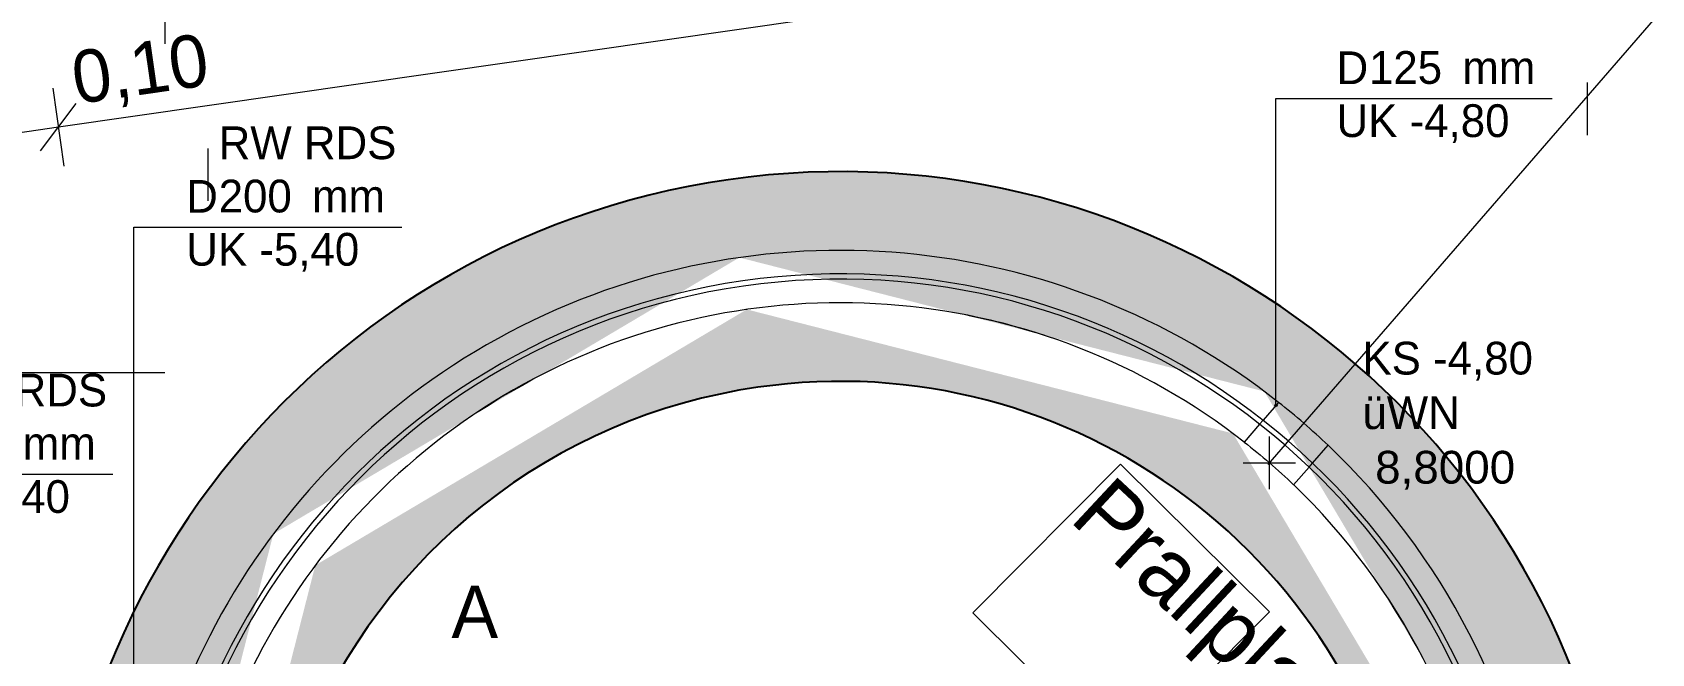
# Model space of a CAD drawing. Header units: metres. Extents: x -14 to 456, y -38 to 65.
# Drawn here: x 8.665 to 11.753, y -29.664 to -28.478 of the extents above; entities that cross this region are included whole.
import ezdxf

# ---------------------------------------------------------------- set-up
doc = ezdxf.new("R2010")
doc.units = ezdxf.units.M
doc.header["$MEASUREMENT"] = 0
doc.set_wipeout_variables(frame=1)
for name, pattern in [('Achse', [0.004, 0.002, -0.001, 0, -0.001]), ('Kanal', [0.005, 0.003, -0.001, 0, -0.001]), ('Schnittlinie', [0.006, 0.003, -0.0015, 0, -0.0015]), ('Strichliert_1_-1', [2, 1, -1]), ('Untersicht', [0.001, 0.0005, -0.0005]), ('Wipeout_Contour', [1, 0, -1])]:
    doc.linetypes.add(name, pattern=pattern)
for name, color, linetype in [('-2._Grundriss Schickerschacht PP_3_000 Achsraster', 7, 'Continuous'), ('-2._Grundriss Schickerschacht PP_3_120 Wand Innen tragend', 7, 'Continuous'), ('-2._Grundriss Schickerschacht PP_3_220 Bodenaufbau', 7, 'Continuous'), ('-2._Grundriss Schickerschacht PP_3_260 Fundament', 7, 'Continuous'), ('-2._Grundriss Schickerschacht PP_3_611 Entwässerung', 7, 'Continuous'), ('-2._Grundriss Schickerschacht PP_3_810 Raum', 7, 'Continuous'), ('-2._Grundriss Schickerschacht PP_3_851 Marker Schnitt', 7, 'Continuous'), ('-2._Grundriss Schickerschacht PP_3_950 Polierplan Bemaßung', 7, 'Continuous'), ('-2._Grundriss Schickerschacht PP_3_Kataster Grundstücke_Grundstück', 7, 'Continuous'), ('-2._Grundriss Schickerschacht PP_3_Kataster Grundstücke_Grundstück_Eigentümer', 7, 'Continuous')]:
    doc.layers.add(name, color=color, linetype=linetype)
doc.styles.add('ERSTELLTER_STIL_1', font='arial.ttf')
doc.styles.add('ERSTELLTER_STIL_6', font='')
doc.styles.get('ERSTELLTER_STIL_6').set_extended_font_data('Eurostile')
doc.linetypes.add('GAS', pattern='A,0,[1,415_260415_PP_VA_1_1 -2 FDM1.Shx,S=0.186508,R=0,X=0,Y=0],-26.5,0', length=26.5)

msp = doc.modelspace()

# ---------------------------------------------------------------- hatches: boundary and pattern name
at = {"layer": '-2._Grundriss Schickerschacht PP_3_260 Fundament', "linetype": 'Continuous', "lineweight": 0, "true_color": 0x0f1f00}
h = msp.add_hatch(color=88, dxfattribs=at)
h.paths.add_polyline_path([(9.992, -28.7594, 1), (10.4189, -31.7289, 1)])
h.paths.add_polyline_path([(10.362, -31.333, -1), (10.0489, -29.1554, -1)], flags=0)

# ---------------------------------------------------------------- linework, layer by layer
at = {"layer": '-2._Grundriss Schickerschacht PP_3_220 Bodenaufbau', "color": 5, "linetype": 'Strichliert_1_-1', "lineweight": 13, "ltscale": 1000, "flags": 128}
msp.add_lwpolyline([(10.0276, -29.0069, 1), (10.3834, -31.4814, 1)], format="xyb", close=True, dxfattribs=at)
at = {"layer": '-2._Grundriss Schickerschacht PP_3_220 Bodenaufbau', "color": 8, "linetype": 'Continuous', "lineweight": 0, "ltscale": 1000, "flags": 128}
msp.add_lwpolyline([(10.4585, -29.5856), (10.7423, -29.8675), (11.0242, -29.5836), (10.7403, -29.3018)], close=True, dxfattribs=at)
at = {"layer": '-2._Grundriss Schickerschacht PP_3_260 Fundament', "color": 7, "linetype": 'GAS', "lineweight": 25, "ltscale": 1000, "flags": 128}
for points in [[(9.992, -28.7594, 1), (10.4189, -31.7289, 1)], [(10.362, -31.333, 1), (10.0489, -29.1554, 1)]]:
    msp.add_lwpolyline(points, format="xyb", close=True, dxfattribs=at)
at = {"layer": '-2._Grundriss Schickerschacht PP_3_851 Marker Schnitt', "color": 7, "linetype": 'Schnittlinie', "lineweight": 13, "ltscale": 1000}
msp.add_line((11.63, -5.7741), (11.63, -35.645), dxfattribs=at)
at = {"layer": '-2._Grundriss Schickerschacht PP_3_Kataster Grundstücke_Grundstück', "color": 7, "linetype": 'Continuous', "lineweight": 13, "ltscale": 1000}
for p, q in [((11.1893, -28.3035), (8.7148, -28.6592)), ((8.7041, -28.585), (8.7254, -28.7335)), ((8.6809, -28.7045), (8.7487, -28.6139)), ((11.0367, -28.6044), (11.1522, -28.6044)), ((11.1522, -28.6044), (11.5635, -28.6044)), ((8.7148, -28.6592), (8.6158, -28.6735)), ((8.8587, -28.8498), (8.9587, -28.8498)), ((8.9587, -28.8498), (9.37, -28.8498)), ((8.4071, -29.3215), (8.8184, -29.3215))]:
    msp.add_line(p, q, dxfattribs=at)

# ---------------------------------------------------------------- texts
at = {"layer": '-2._Grundriss Schickerschacht PP_3_950 Polierplan Bemaßung', "color": 7, "linetype": 'Continuous', "lineweight": 13, "insert": (8.7515, -28.6337), "char_height": 0.1, "width": 0.306373, "attachment_point": 7, "rotation": 8.1813, "style": 'ERSTELLTER_STIL_6'}
msp.add_mtext('\\A1;{\\pql;\\fEurostile|b0|i0|c0|p0;\\W1.000000;0,10}', dxfattribs=at)
at = {"layer": '-2._Grundriss Schickerschacht PP_3_Kataster Grundstücke_Grundstück', "color": 7, "linetype": 'Continuous', "lineweight": 13, "char_height": 0.0625, "attachment_point": 1, "style": 'ERSTELLTER_STIL_6'}
for s, insert in [('\\A1;{\\pql;\\pt0,1;\\fEurostile|b0|i0|c0|p0;\\W1.000000;D}', (11.1522, -28.5146)), ('\\A1;{\\pql;\\pt0,1;\\fEurostile|b0|i0|c0|p0;\\W1.000000;125\\fEurostile|b0|i0|c0|p0;\\W1.000000;\\A1{\\H.66x;\\S^  ;}\\fEurostile|b0|i0|c0|p0;\\W1.000000; mm\\fEurostile|b0|i0|c0|p0;\\W1.000000;\\A1{\\H.66x;\\S^  ;}\\fEurostile|b0|i0|c0|p0;\\W1.000000;\\fEurostile|b0|i0|c0|p0;\\W1.000000;\\fEurostile|b0|i0|c0|p0;\\W1.000000;\\fEurostile|b0|i0|c0|p0;\\W1.000000;\\fEurostile|b0|i0|c0|p0;\\W1.000000;\\fEurostile|b0|i0|c0|p0;\\W1.000000;\\fEurostile|b0|i0|c0|p0;\\W1.000000;\\A1{\\H.66x;\\S^  ;}\\fEurostile|b0|i0|c0|p0;\\W1.000000;\\fEurostile|b0|i0|c0|p0;\\W1.000000;\\A1{\\H.66x;\\S^  ;}\\fEurostile|b0|i0|c0|p0;\\W1.000000;\\fEurostile|b0|i0|c0|p0;\\W1.000000;\\fEurostile|b0|i0|c0|p0;\\W1.000000;\\fEurostile|b0|i0|c0|p0;\\W1.000000;\\fEurostile|b0|i0|c0|p0;\\W1.000000;\\fEurostile|b0|i0|c0|p0;\\W1.000000;\\fEurostile|b0|i0|c0|p0;\\W1.000000;\\A1{\\H.66x;\\S^  ;}\\fEurostile|b0|i0|c0|p0;\\W1.000000;\\fEurostile|b0|i0|c0|p0;\\W1.000000;\\A1{\\H.66x;\\S^  ;}\\fEurostile|b0|i0|c0|p0;\\W1.000000;\\fEurostile|b0|i0|c0|p0;\\W1.000000;\\fEurostile|b0|i0|c0|p0;\\W1.000000;\\fEurostile|b0|i0|c0|p0;\\W1.000000;\\fEurostile|b0|i0|c0|p0;\\W1.000000;\\fEurostile|b0|i0|c0|p0;\\W1.000000;\\fEurostile|b0|i0|c0|p0;\\W1.000000;\\A1{\\H.66x;\\S^  ;}\\fEurostile|b0|i0|c0|p0;\\W1.000000;\\fEurostile|b0|i0|c0|p0;\\W1.000000;\\A1{\\H.66x;\\S^  ;}\\fEurostile|b0|i0|c0|p0;\\W1.000000;\\fEurostile|b0|i0|c0|p0;\\W1.000000;\\fEurostile|b0|i0|c0|p0;\\W1.000000;\\fEurostile|b0|i0|c0|p0;\\W1.000000;\\fEurostile|b0|i0|c0|p0;\\W1.000000;\\fEurostile|b0|i0|c0|p0;\\W1.000000;\\fEurostile|b0|i0|c0|p0;\\W1.000000;\\A1{\\H.66x;\\S^  ;}\\fEurostile|b0|i0|c0|p0;\\W1.000000;\\fEurostile|b0|i0|c0|p0;\\W1.000000;\\A1{\\H.66x;\\S^  ;}\\fEurostile|b0|i0|c0|p0;\\W1.000000;\\fEurostile|b0|i0|c0|p0;\\W1.000000;\\fEurostile|b0|i0|c0|p0;\\W1.000000;\\fEurostile|b0|i0|c0|p0;\\W1.000000;\\fEurostile|b0|i0|c0|p0;\\W1.000000;\\fEurostile|b0|i0|c0|p0;\\W1.000000;\\fEurostile|b0|i0|c0|p0;\\W1.000000;\\A1{\\H.66x;\\S^  ;}\\fEurostile|b0|i0|c0|p0;\\W1.000000;}', (11.214, -28.514)), ('\\A1;{\\pql;\\fEurostile|b0|i0|c0|p0;\\W1.000000;UK \\fEurostile|b0|i0|c0|p0;\\W1.000000;-4,80}', (11.1522, -28.6155)), ('\\A1;{\\pql;\\pt0,1;\\fEurostile|b0|i0|c0|p0;\\W1.000000;}', (8.9587, -28.6467)), ('\\A1;{\\pql;\\pt0,1;\\fEurostile|b0|i0|c0|p0;\\W1.000000;RW RDS\\fEurostile|b0|i0|c0|p0;\\W1.000000;\\A1{\\H.66x;\\S^  ;}\\fEurostile|b0|i0|c0|p0;\\W1.000000;\\fEurostile|b0|i0|c0|p0;\\W1.000000;\\A1{\\H.66x;\\S^  ;}\\fEurostile|b0|i0|c0|p0;\\W1.000000;\\fEurostile|b0|i0|c0|p0;\\W1.000000;\\fEurostile|b0|i0|c0|p0;\\W1.000000;\\fEurostile|b0|i0|c0|p0;\\W1.000000;\\fEurostile|b0|i0|c0|p0;\\W1.000000;\\fEurostile|b0|i0|c0|p0;\\W1.000000;\\fEurostile|b0|i0|c0|p0;\\W1.000000;\\A1{\\H.66x;\\S^  ;}\\fEurostile|b0|i0|c0|p0;\\W1.000000;\\fEurostile|b0|i0|c0|p0;\\W1.000000;\\A1{\\H.66x;\\S^  ;}\\fEurostile|b0|i0|c0|p0;\\W1.000000;\\fEurostile|b0|i0|c0|p0;\\W1.000000;\\fEurostile|b0|i0|c0|p0;\\W1.000000;\\fEurostile|b0|i0|c0|p0;\\W1.000000;\\fEurostile|b0|i0|c0|p0;\\W1.000000;\\fEurostile|b0|i0|c0|p0;\\W1.000000;\\fEurostile|b0|i0|c0|p0;\\W1.000000;\\A1{\\H.66x;\\S^  ;}\\fEurostile|b0|i0|c0|p0;\\W1.000000;\\fEurostile|b0|i0|c0|p0;\\W1.000000;\\A1{\\H.66x;\\S^  ;}\\fEurostile|b0|i0|c0|p0;\\W1.000000;\\fEurostile|b0|i0|c0|p0;\\W1.000000;\\fEurostile|b0|i0|c0|p0;\\W1.000000;\\fEurostile|b0|i0|c0|p0;\\W1.000000;\\fEurostile|b0|i0|c0|p0;\\W1.000000;\\fEurostile|b0|i0|c0|p0;\\W1.000000;\\fEurostile|b0|i0|c0|p0;\\W1.000000;\\A1{\\H.66x;\\S^  ;}\\fEurostile|b0|i0|c0|p0;\\W1.000000;\\fEurostile|b0|i0|c0|p0;\\W1.000000;\\A1{\\H.66x;\\S^  ;}\\fEurostile|b0|i0|c0|p0;\\W1.000000;\\fEurostile|b0|i0|c0|p0;\\W1.000000;\\fEurostile|b0|i0|c0|p0;\\W1.000000;\\fEurostile|b0|i0|c0|p0;\\W1.000000;\\fEurostile|b0|i0|c0|p0;\\W1.000000;\\fEurostile|b0|i0|c0|p0;\\W1.000000;\\fEurostile|b0|i0|c0|p0;\\W1.000000;\\A1{\\H.66x;\\S^  ;}\\fEurostile|b0|i0|c0|p0;\\W1.000000;\\fEurostile|b0|i0|c0|p0;\\W1.000000;\\A1{\\H.66x;\\S^  ;}\\fEurostile|b0|i0|c0|p0;\\W1.000000;\\fEurostile|b0|i0|c0|p0;\\W1.000000;\\fEurostile|b0|i0|c0|p0;\\W1.000000;\\fEurostile|b0|i0|c0|p0;\\W1.000000;\\fEurostile|b0|i0|c0|p0;\\W1.000000;\\fEurostile|b0|i0|c0|p0;\\W1.000000;\\fEurostile|b0|i0|c0|p0;\\W1.000000;\\A1{\\H.66x;\\S^  ;}\\fEurostile|b0|i0|c0|p0;\\W1.000000;}', (9.0205, -28.6577)), ('\\A1;{\\pql;\\pt0,1;\\fEurostile|b0|i0|c0|p0;\\W1.000000;D}', (8.9587, -28.7599)), ('\\A1;{\\pql;\\pt0,1;\\fEurostile|b0|i0|c0|p0;\\W1.000000;200\\fEurostile|b0|i0|c0|p0;\\W1.000000;\\A1{\\H.66x;\\S^  ;}\\fEurostile|b0|i0|c0|p0;\\W1.000000; mm\\fEurostile|b0|i0|c0|p0;\\W1.000000;\\A1{\\H.66x;\\S^  ;}\\fEurostile|b0|i0|c0|p0;\\W1.000000;\\fEurostile|b0|i0|c0|p0;\\W1.000000;\\fEurostile|b0|i0|c0|p0;\\W1.000000;\\fEurostile|b0|i0|c0|p0;\\W1.000000;\\fEurostile|b0|i0|c0|p0;\\W1.000000;\\fEurostile|b0|i0|c0|p0;\\W1.000000;\\fEurostile|b0|i0|c0|p0;\\W1.000000;\\A1{\\H.66x;\\S^  ;}\\fEurostile|b0|i0|c0|p0;\\W1.000000;\\fEurostile|b0|i0|c0|p0;\\W1.000000;\\A1{\\H.66x;\\S^  ;}\\fEurostile|b0|i0|c0|p0;\\W1.000000;\\fEurostile|b0|i0|c0|p0;\\W1.000000;\\fEurostile|b0|i0|c0|p0;\\W1.000000;\\fEurostile|b0|i0|c0|p0;\\W1.000000;\\fEurostile|b0|i0|c0|p0;\\W1.000000;\\fEurostile|b0|i0|c0|p0;\\W1.000000;\\fEurostile|b0|i0|c0|p0;\\W1.000000;\\A1{\\H.66x;\\S^  ;}\\fEurostile|b0|i0|c0|p0;\\W1.000000;\\fEurostile|b0|i0|c0|p0;\\W1.000000;\\A1{\\H.66x;\\S^  ;}\\fEurostile|b0|i0|c0|p0;\\W1.000000;\\fEurostile|b0|i0|c0|p0;\\W1.000000;\\fEurostile|b0|i0|c0|p0;\\W1.000000;\\fEurostile|b0|i0|c0|p0;\\W1.000000;\\fEurostile|b0|i0|c0|p0;\\W1.000000;\\fEurostile|b0|i0|c0|p0;\\W1.000000;\\fEurostile|b0|i0|c0|p0;\\W1.000000;\\A1{\\H.66x;\\S^  ;}\\fEurostile|b0|i0|c0|p0;\\W1.000000;\\fEurostile|b0|i0|c0|p0;\\W1.000000;\\A1{\\H.66x;\\S^  ;}\\fEurostile|b0|i0|c0|p0;\\W1.000000;\\fEurostile|b0|i0|c0|p0;\\W1.000000;\\fEurostile|b0|i0|c0|p0;\\W1.000000;\\fEurostile|b0|i0|c0|p0;\\W1.000000;\\fEurostile|b0|i0|c0|p0;\\W1.000000;\\fEurostile|b0|i0|c0|p0;\\W1.000000;\\fEurostile|b0|i0|c0|p0;\\W1.000000;\\A1{\\H.66x;\\S^  ;}\\fEurostile|b0|i0|c0|p0;\\W1.000000;\\fEurostile|b0|i0|c0|p0;\\W1.000000;\\A1{\\H.66x;\\S^  ;}\\fEurostile|b0|i0|c0|p0;\\W1.000000;\\fEurostile|b0|i0|c0|p0;\\W1.000000;\\fEurostile|b0|i0|c0|p0;\\W1.000000;\\fEurostile|b0|i0|c0|p0;\\W1.000000;\\fEurostile|b0|i0|c0|p0;\\W1.000000;\\fEurostile|b0|i0|c0|p0;\\W1.000000;\\fEurostile|b0|i0|c0|p0;\\W1.000000;\\A1{\\H.66x;\\S^  ;}\\fEurostile|b0|i0|c0|p0;\\W1.000000;}', (9.0205, -28.7593)), ('\\A1;{\\pql;\\pt0,1;\\fEurostile|b0|i0|c0|p0;\\W1.000000;RW RDS\\fEurostile|b0|i0|c0|p0;\\W1.000000;\\A1{\\H.66x;\\S^  ;}\\fEurostile|b0|i0|c0|p0;\\W1.000000;\\fEurostile|b0|i0|c0|p0;\\W1.000000;\\A1{\\H.66x;\\S^  ;}\\fEurostile|b0|i0|c0|p0;\\W1.000000;\\fEurostile|b0|i0|c0|p0;\\W1.000000;\\fEurostile|b0|i0|c0|p0;\\W1.000000;\\fEurostile|b0|i0|c0|p0;\\W1.000000;\\fEurostile|b0|i0|c0|p0;\\W1.000000;\\fEurostile|b0|i0|c0|p0;\\W1.000000;\\fEurostile|b0|i0|c0|p0;\\W1.000000;\\A1{\\H.66x;\\S^  ;}\\fEurostile|b0|i0|c0|p0;\\W1.000000;\\fEurostile|b0|i0|c0|p0;\\W1.000000;\\A1{\\H.66x;\\S^  ;}\\fEurostile|b0|i0|c0|p0;\\W1.000000;\\fEurostile|b0|i0|c0|p0;\\W1.000000;\\fEurostile|b0|i0|c0|p0;\\W1.000000;\\fEurostile|b0|i0|c0|p0;\\W1.000000;\\fEurostile|b0|i0|c0|p0;\\W1.000000;\\fEurostile|b0|i0|c0|p0;\\W1.000000;\\fEurostile|b0|i0|c0|p0;\\W1.000000;\\A1{\\H.66x;\\S^  ;}\\fEurostile|b0|i0|c0|p0;\\W1.000000;\\fEurostile|b0|i0|c0|p0;\\W1.000000;\\A1{\\H.66x;\\S^  ;}\\fEurostile|b0|i0|c0|p0;\\W1.000000;\\fEurostile|b0|i0|c0|p0;\\W1.000000;\\fEurostile|b0|i0|c0|p0;\\W1.000000;\\fEurostile|b0|i0|c0|p0;\\W1.000000;\\fEurostile|b0|i0|c0|p0;\\W1.000000;\\fEurostile|b0|i0|c0|p0;\\W1.000000;\\fEurostile|b0|i0|c0|p0;\\W1.000000;\\A1{\\H.66x;\\S^  ;}\\fEurostile|b0|i0|c0|p0;\\W1.000000;\\fEurostile|b0|i0|c0|p0;\\W1.000000;\\A1{\\H.66x;\\S^  ;}\\fEurostile|b0|i0|c0|p0;\\W1.000000;\\fEurostile|b0|i0|c0|p0;\\W1.000000;\\fEurostile|b0|i0|c0|p0;\\W1.000000;\\fEurostile|b0|i0|c0|p0;\\W1.000000;\\fEurostile|b0|i0|c0|p0;\\W1.000000;\\fEurostile|b0|i0|c0|p0;\\W1.000000;\\fEurostile|b0|i0|c0|p0;\\W1.000000;\\A1{\\H.66x;\\S^  ;}\\fEurostile|b0|i0|c0|p0;\\W1.000000;\\fEurostile|b0|i0|c0|p0;\\W1.000000;\\A1{\\H.66x;\\S^  ;}\\fEurostile|b0|i0|c0|p0;\\W1.000000;\\fEurostile|b0|i0|c0|p0;\\W1.000000;\\fEurostile|b0|i0|c0|p0;\\W1.000000;\\fEurostile|b0|i0|c0|p0;\\W1.000000;\\fEurostile|b0|i0|c0|p0;\\W1.000000;\\fEurostile|b0|i0|c0|p0;\\W1.000000;\\fEurostile|b0|i0|c0|p0;\\W1.000000;\\A1{\\H.66x;\\S^  ;}\\fEurostile|b0|i0|c0|p0;\\W1.000000;}', (8.4689, -29.1295)), ('\\A1;{\\pql;\\pt0,1;\\fEurostile|b0|i0|c0|p0;\\W1.000000;200\\fEurostile|b0|i0|c0|p0;\\W1.000000;\\A1{\\H.66x;\\S^  ;}\\fEurostile|b0|i0|c0|p0;\\W1.000000; mm\\fEurostile|b0|i0|c0|p0;\\W1.000000;\\A1{\\H.66x;\\S^  ;}\\fEurostile|b0|i0|c0|p0;\\W1.000000;\\fEurostile|b0|i0|c0|p0;\\W1.000000;\\fEurostile|b0|i0|c0|p0;\\W1.000000;\\fEurostile|b0|i0|c0|p0;\\W1.000000;\\fEurostile|b0|i0|c0|p0;\\W1.000000;\\fEurostile|b0|i0|c0|p0;\\W1.000000;\\fEurostile|b0|i0|c0|p0;\\W1.000000;\\A1{\\H.66x;\\S^  ;}\\fEurostile|b0|i0|c0|p0;\\W1.000000;\\fEurostile|b0|i0|c0|p0;\\W1.000000;\\A1{\\H.66x;\\S^  ;}\\fEurostile|b0|i0|c0|p0;\\W1.000000;\\fEurostile|b0|i0|c0|p0;\\W1.000000;\\fEurostile|b0|i0|c0|p0;\\W1.000000;\\fEurostile|b0|i0|c0|p0;\\W1.000000;\\fEurostile|b0|i0|c0|p0;\\W1.000000;\\fEurostile|b0|i0|c0|p0;\\W1.000000;\\fEurostile|b0|i0|c0|p0;\\W1.000000;\\A1{\\H.66x;\\S^  ;}\\fEurostile|b0|i0|c0|p0;\\W1.000000;\\fEurostile|b0|i0|c0|p0;\\W1.000000;\\A1{\\H.66x;\\S^  ;}\\fEurostile|b0|i0|c0|p0;\\W1.000000;\\fEurostile|b0|i0|c0|p0;\\W1.000000;\\fEurostile|b0|i0|c0|p0;\\W1.000000;\\fEurostile|b0|i0|c0|p0;\\W1.000000;\\fEurostile|b0|i0|c0|p0;\\W1.000000;\\fEurostile|b0|i0|c0|p0;\\W1.000000;\\fEurostile|b0|i0|c0|p0;\\W1.000000;\\A1{\\H.66x;\\S^  ;}\\fEurostile|b0|i0|c0|p0;\\W1.000000;\\fEurostile|b0|i0|c0|p0;\\W1.000000;\\A1{\\H.66x;\\S^  ;}\\fEurostile|b0|i0|c0|p0;\\W1.000000;\\fEurostile|b0|i0|c0|p0;\\W1.000000;\\fEurostile|b0|i0|c0|p0;\\W1.000000;\\fEurostile|b0|i0|c0|p0;\\W1.000000;\\fEurostile|b0|i0|c0|p0;\\W1.000000;\\fEurostile|b0|i0|c0|p0;\\W1.000000;\\fEurostile|b0|i0|c0|p0;\\W1.000000;\\A1{\\H.66x;\\S^  ;}\\fEurostile|b0|i0|c0|p0;\\W1.000000;\\fEurostile|b0|i0|c0|p0;\\W1.000000;\\A1{\\H.66x;\\S^  ;}\\fEurostile|b0|i0|c0|p0;\\W1.000000;\\fEurostile|b0|i0|c0|p0;\\W1.000000;\\fEurostile|b0|i0|c0|p0;\\W1.000000;\\fEurostile|b0|i0|c0|p0;\\W1.000000;\\fEurostile|b0|i0|c0|p0;\\W1.000000;\\fEurostile|b0|i0|c0|p0;\\W1.000000;\\fEurostile|b0|i0|c0|p0;\\W1.000000;\\A1{\\H.66x;\\S^  ;}\\fEurostile|b0|i0|c0|p0;\\W1.000000;}', (8.4689, -29.231)), ('\\A1;{\\pql;\\fEurostile|b0|i0|c0|p0;\\W1.000000;UK \\fEurostile|b0|i0|c0|p0;\\W1.000000;-5,40}', (8.4071, -29.3326))]:
    msp.add_mtext(s, dxfattribs=dict(at, insert=insert))

# ---------------------------------------------------------------- next in the draw order: wipeouts: each hides what was drawn before it
at = {"color": 254, "linetype": 'Wipeout_Contour', "lineweight": 0, "ltscale": 441.867652}
msp.add_wipeout([(11.5417, -30.0521), (11.5417, -30.0521), (11.0145, -29.1634), (10.0134, -28.9079), (9.1248, -29.4351), (8.8692, -30.4363), (8.8692, -30.4363), (8.9138, -30.4299), (8.9138, -30.4299), (9.1608, -29.4621), (10.0198, -28.9524), (10.9876, -29.1995), (11.4972, -30.0585), (11.4972, -30.0585)], dxfattribs=at).dxf.layer = '-2._Grundriss Schickerschacht PP_3_120 Wand Innen tragend'

# ---------------------------------------------------------------- next in the draw order: linework, layer by layer
at = {"layer": '-2._Grundriss Schickerschacht PP_3_Kataster Grundstücke_Grundstück', "color": 7, "linetype": 'Continuous', "lineweight": 13, "ltscale": 1000}
msp.add_line((8.8587, -30.3343), (8.8587, -28.8498), dxfattribs=at)

# ---------------------------------------------------------------- next in the draw order: texts
at = {"layer": '-2._Grundriss Schickerschacht PP_3_Kataster Grundstücke_Grundstück', "color": 7, "linetype": 'Continuous', "lineweight": 13, "insert": (8.9587, -28.8609), "char_height": 0.0625, "attachment_point": 1, "style": 'ERSTELLTER_STIL_6'}
msp.add_mtext('\\A1;{\\pql;\\fEurostile|b0|i0|c0|p0;\\W1.000000;UK \\fEurostile|b0|i0|c0|p0;\\W1.000000;-5,40}', dxfattribs=at)

# ---------------------------------------------------------------- next in the draw order: wipeouts: each hides what was drawn before it
at = {"color": 254, "linetype": 'Wipeout_Contour', "lineweight": 0, "ltscale": 441.937913}
msp.add_wipeout([(11.4972, -30.0585), (11.4972, -30.0585), (10.9876, -29.1995), (10.0198, -28.9524), (9.1608, -29.4621), (8.9138, -30.4299), (8.9138, -30.4299), (8.9237, -30.4285), (8.9237, -30.4285), (9.1688, -29.4681), (10.0212, -28.9623), (10.9816, -29.2075), (11.4873, -30.0599), (11.4873, -30.0599)], dxfattribs=at).dxf.layer = '-2._Grundriss Schickerschacht PP_3_120 Wand Innen tragend'

# ---------------------------------------------------------------- next in the draw order: wipeouts: each hides what was drawn before it
at = {"color": 254, "linetype": 'Wipeout_Contour', "lineweight": 0, "ltscale": 442.115796}
msp.add_wipeout([(11.4873, -30.0599), (11.4873, -30.0599), (10.9816, -29.2075), (10.0212, -28.9623), (9.1688, -29.4681), (8.9237, -30.4285), (8.9237, -30.4285), (8.9682, -30.4221), (8.9682, -30.4221), (9.2048, -29.4951), (10.0276, -29.0069), (10.9546, -29.2435), (11.4428, -30.0663), (11.4428, -30.0663)], dxfattribs=at).dxf.layer = '-2._Grundriss Schickerschacht PP_3_120 Wand Innen tragend'

# ---------------------------------------------------------------- next in the draw order: hatches: boundary and pattern name
at = {"layer": '-2._Grundriss Schickerschacht PP_3_Kataster Grundstücke_Grundstück', "linetype": 'Continuous', "lineweight": 0, "true_color": 0x000000}
msp.add_hatch(color=18, dxfattribs=at).paths.add_polyline_path([(11.0342, -29.1898), (11.0344, -29.1907), (11.0349, -29.1915), (11.0357, -29.1921), (11.0367, -29.1923), (11.0377, -29.1921), (11.0385, -29.1915), (11.039, -29.1907), (11.0392, -29.1898), (11.039, -29.1888), (11.0385, -29.188), (11.0377, -29.1875), (11.0367, -29.1873), (11.0357, -29.1875), (11.0349, -29.188), (11.0344, -29.1888)])

# ---------------------------------------------------------------- next in the draw order: linework, layer by layer
at = {"layer": '-2._Grundriss Schickerschacht PP_3_000 Achsraster', "color": 5, "linetype": 'Achse', "lineweight": 0, "ltscale": 1000}
msp.add_line((9, 3), (9, -36), dxfattribs=at)
at = {"layer": '-2._Grundriss Schickerschacht PP_3_120 Wand Innen tragend', "color": 16, "linetype": 'Untersicht', "lineweight": 13, "ltscale": 1000, "true_color": 0x7e0000, "flags": 128}
for points in [[(11.0415, -29.1842), (11.012, -29.2182), (11.0055, -29.2258), (10.976, -29.2599)], [(11.0704, -29.3417), (11.0999, -29.3077), (11.1065, -29.3001), (11.136, -29.2661)]]:
    msp.add_lwpolyline(points, dxfattribs=at)
at = {"layer": '-2._Grundriss Schickerschacht PP_3_120 Wand Innen tragend', "color": 7, "linetype": 'Continuous', "lineweight": 18, "ltscale": 1000, "flags": 128}
for points in [[(11.136, -29.2661, 0.023161), (11.0415, -29.1842)], [(10.976, -29.2599, -0.025016), (11.0704, -29.3417)]]:
    msp.add_lwpolyline(points, format="xyb", dxfattribs=at)
at = {"layer": '-2._Grundriss Schickerschacht PP_3_120 Wand Innen tragend', "color": 7, "linetype": 'Continuous', "lineweight": 18, "ltscale": 1000}
for radius, start, end in [(1.35, 51.7357, 183.9333), (1.305, 8.1813, 188.1813), (1.295, 8.1813, 188.1813), (1.25, 51.9477, 183.5927), (1.35, 8.1813, 46.4287), (1.25, 8.1813, 46.2157)]:
    msp.add_arc((10.2055, -30.2442), radius, start, end, dxfattribs=at)
at = {"layer": '-2._Grundriss Schickerschacht PP_3_611 Entwässerung', "color": 171, "linetype": 'Kanal', "lineweight": 13, "ltscale": 1000, "true_color": 0x6c6cff}
msp.add_line((11.0216, -29.3026), (17.9422, -21.3184), dxfattribs=at)
at = {"layer": '-2._Grundriss Schickerschacht PP_3_611 Entwässerung', "color": 171, "linetype": 'Continuous', "lineweight": 13, "ltscale": 1000, "true_color": 0x6c6cff}
for p, q in [((11.0242, -29.3496), (11.0242, -29.2496)), ((10.9742, -29.2996), (11.0742, -29.2996))]:
    msp.add_line(p, q, dxfattribs=at)
at = {"layer": '-2._Grundriss Schickerschacht PP_3_851 Marker Schnitt', "color": 7, "linetype": 'Schnittlinie', "lineweight": 13, "ltscale": 1000}
for p, q in [((8.9179, -11.7), (8.9179, -29.1277)), ((8.9179, -29.1277), (7.643, -29.1277))]:
    msp.add_line(p, q, dxfattribs=at)
at = {"layer": '-2._Grundriss Schickerschacht PP_3_Kataster Grundstücke_Grundstück', "color": 7, "linetype": 'Continuous', "lineweight": 13, "ltscale": 1000}
msp.add_line((11.0367, -29.1873), (11.0367, -28.6044), dxfattribs=at)
msp.add_circle((11.0367, -29.1898), 0.0025, dxfattribs=at)

# ---------------------------------------------------------------- next in the draw order: texts
at = {"layer": '-2._Grundriss Schickerschacht PP_3_611 Entwässerung', "color": 171, "linetype": 'Continuous', "lineweight": 13, "true_color": 0x6c6cff, "char_height": 0.0625}
for s, insert, attachment_point, style in [('\\A1;{\\pql;\\fEurostile|b0|i0|c0|p0;\\W1.000000;KS \\fEurostile|b0|i0|c0|p0;\\W1.000000;-4,80}', (11.2015, -29.1427), 7, 'ERSTELLTER_STIL_6'), ('\\A1;{\\pql;\\fEurostile|b0|i0|c0|p0;\\W1.000000;üWN}', (11.2015, -29.1726), 1, 'ERSTELLTER_STIL_6'), ('\\A1;{\\pql;\\fArial|b0|i0|c0|p0;\\W1.000000; 8,8000}', (11.2015, -29.2767), 1, 'ERSTELLTER_STIL_1')]:
    msp.add_mtext(s, dxfattribs=dict(at, insert=insert, attachment_point=attachment_point, style=style))
at = {"layer": '-2._Grundriss Schickerschacht PP_3_810 Raum', "color": 7, "linetype": 'Continuous', "lineweight": 13, "insert": (9.4643, -29.5339), "char_height": 0.1, "attachment_point": 1, "style": 'ERSTELLTER_STIL_6'}
msp.add_mtext('\\A1;{\\pql;\\pt0;\\fEurostile|b0|i0|c0|p0;\\W1.000000;A}', dxfattribs=at)
at = {"layer": '-2._Grundriss Schickerschacht PP_3_Kataster Grundstücke_Grundstück_Eigentümer', "color": 7, "linetype": 'Continuous', "lineweight": 13, "insert": (10.7246, -29.3187), "char_height": 0.123474, "attachment_point": 1, "rotation": 317.0127, "style": 'ERSTELLTER_STIL_6'}
msp.add_mtext('\\A1;{\\pql;\\fEurostile|b0|i0|c0|p0;\\W1.000000;Prallplatte}', dxfattribs=at)

doc.saveas('drawing.dxf')
